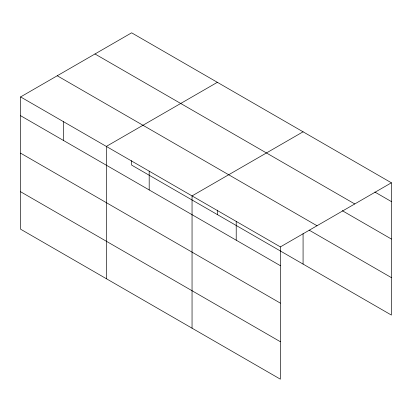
<?xml version="1.0" encoding="UTF-8"?>
<svg xmlns="http://www.w3.org/2000/svg" width="412" height="412" viewBox="0 0 412 412"><rect width="100%" height="100%" fill="white"/><g stroke="black" fill="none" stroke-linecap="round" stroke-linejoin="round"><path stroke-width="0.62" d="M20.6 96.923L280.376 246.901L280.376 379.179L20.6 229.201L20.6 96.923L131.624 32.821L391.4 182.799L391.4 315.077L131.624 165.099L131.624 160.654M217.351 82.318L106.327 146.415L106.327 278.692M303.077 131.809L192.049 195.906L192.049 328.184M280.376 246.901L391.4 182.799M374.838 192.028L391.4 201.586M94.987 53.977L354.763 203.955M342.269 210.676L391.4 239.042M57.237 75.767L317.013 225.75M309.149 230.138L391.4 277.626M20.6 115.71L280.376 265.688M20.6 153.161L280.376 303.139M20.6 191.745L280.376 341.728M303.077 233.614L303.077 264.087M236.215 221.404L236.215 240.191M217.351 210.146L217.351 214.59M149.19 171.16L149.19 189.947M63.463 121.669L63.463 140.456"/></g></svg>
